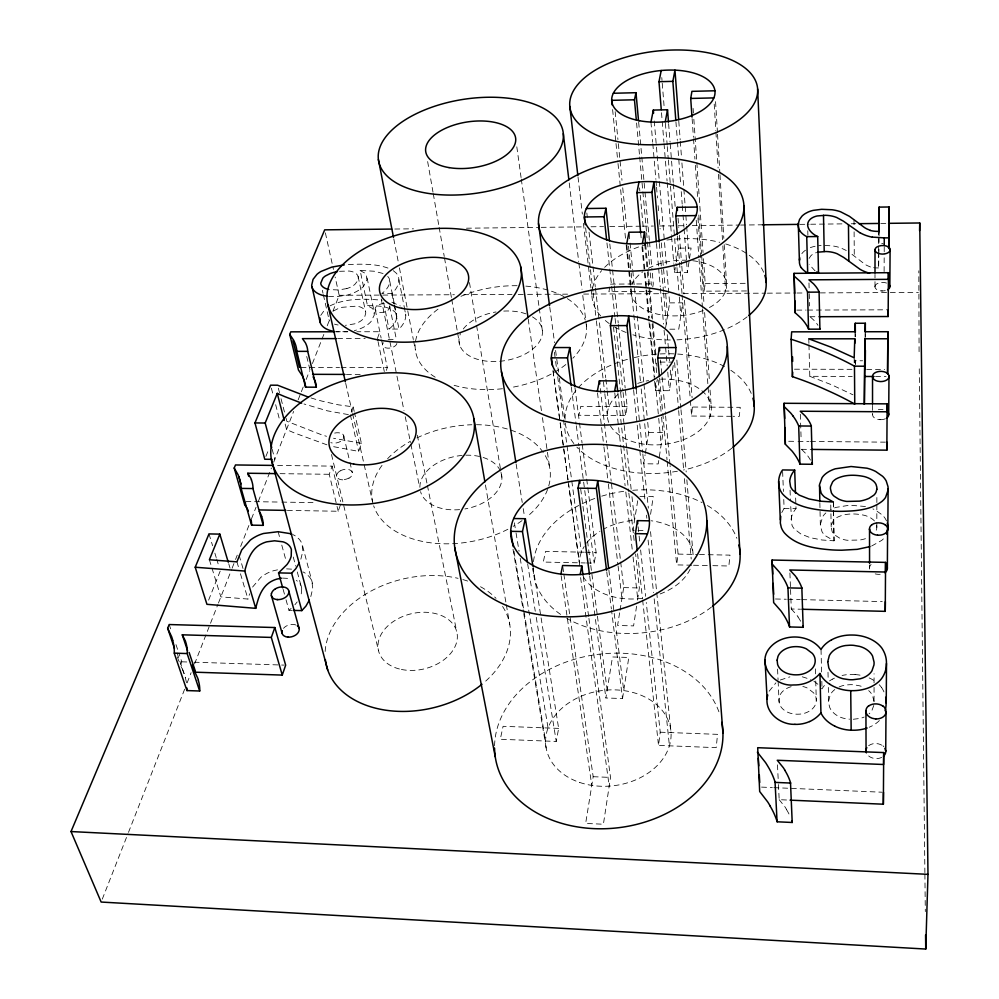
<?xml version="1.0" encoding="UTF-8"?>
<svg xmlns="http://www.w3.org/2000/svg" width="999" height="999" viewBox="0 0 999 999"><rect width="100%" height="100%" fill="white"/><g stroke="black" fill="none" stroke-linecap="round" stroke-linejoin="round"><path stroke-width="0.75" stroke-dasharray="5 3.75" d="M874.05 701.111L874.063 684.365M874.063 682.854L874.063 673.713M874.987 286.676L874.999 274.413M876.81 527.385L876.86 504.07M876.86 502.509L876.872 494.742M878.658 252.735L878.62 267.994L878.833 255.719M878.658 251.211L878.67 245.105M878.683 243.581L878.708 231.368M879.045 237.387L879.033 243.444L883.241 243.406M879.058 235.876L879.058 232.854M884.115 271.541L884.202 253.184M884.215 251.661L884.24 247.065M819.854 502.684L820.366 525.674L822.027 531.718A22.94 15.385 0.1 0 0 825.436 535.789L834.04 540.821L822.052 539.997L810.014 537.637L800.574 533.803L794.267 528.858A23.564 15.784 -0.7 0 1 791.945 525.062L790.559 503.583M828.346 687.449L828.671 702.921L829.62 707.192A21.853 16.196 2.4 0 0 833.104 712.399A23.339 17.295 2.4 0 0 835.351 714.36L836.175 714.947A20.867 15.472 2.3 0 0 843.818 718.318L849.537 719.193M878.858 254.183L878.958 248.052M919.08 351.685L918.818 270.804M855.419 365.047L855.556 360.764L862.612 360.776M383.054 273.489L374.275 271.241L360.139 270.417L367.482 305.706L372.028 308.204A17.994 10.202 -11.6 0 1 373.626 310.14L374.3 314.997L371.104 321.453A22.89 12.987 -11.7 0 1 366.621 325.387L364.71 326.573A26.036 14.748 -11.7 0 1 361.488 328.196A24.563 13.924 -11.7 0 1 354.345 330.632M367.532 305.582C376.735 305.931 387.437 305.482 394.842 311.85A19.468 11.114 -11.2 0 1 396.441 314.41L396.253 319.842A30.769 17.532 -11.4 0 1 389.036 329.083L398.988 329.058C403.484 324.837 407.093 318.306 405.294 312.038M393.319 270.692L396.141 273.039A29.021 16.121 -11.1 0 1 398.401 276.661C400.199 282.929 396.428 289.385 391.908 293.531L381.793 293.581A31.219 17.32 -11.3 0 0 389.198 284.415L389.398 279.046A19.755 10.977 -11.1 0 0 387.799 276.523L387.2 275.961M360.09 270.554L364.672 273.002A18.257 10.077 -11.4 0 1 366.283 274.912L366.945 279.708L363.673 286.101A23.227 12.825 -11.6 0 1 359.103 290.01L357.155 291.184A26.424 14.573 -11.6 0 1 353.883 292.807A24.925 13.761 -11.6 0 1 346.628 295.242L337.163 296.566L328.421 296.378M828.646 701.098L830.132 695.079A21.741 16.096 2.3 0 1 834.04 690.172L834.802 689.572M820.366 524.325L822.964 516.246A25.874 17.32 0.2 0 1 825.861 512.937M660.227 732.205L717.532 734.352L716.221 747.652L658.516 745.404L660.227 732.205L646.266 602.484M691.733 565.209L676.648 564.897L678.084 554.095L670.079 465.584M731.605 416.308L691.608 416.034L692.582 403.933M746.515 290.959L704.145 291.171L705.207 283.566L703.171 254.108M588.923 618.418L610.526 777.422L603.396 824.237L585.651 823.413L593.181 776.698L563.723 573.214M622.527 698.551L628.783 657.467L612.499 656.967L605.881 697.976L622.527 698.551L611.563 610.476M636.588 606.181L633.591 625.898L617.582 625.461L619.78 611.838M637.512 600.112L639.36 587.974L635.614 553.97M650.574 514.298L653.271 496.565L639.897 496.378M661.588 417.157L663.011 432.579L658.241 463.936L643.668 463.773L645.104 454.82M654.595 381.343L655.469 390.634L669.392 390.684L673.289 365.11M673.888 264.76L674.512 272.515L687.387 272.427L689.248 260.24M689.485 258.716L691.096 248.052L678.446 248.177L676.236 261.863M620.029 610.314L623.688 587.599L611.363 482.679M637.699 500.774L632.929 530.282L646.59 530.531M645.354 453.334L648.713 432.467L647.34 418.494M655.469 390.634L657.28 379.37M665.609 327.747L669.617 302.884L666.857 270.23M674.512 272.515L675.973 263.499M652.772 286.9L653.296 283.866L651.897 268.331M627.16 406.643L580.756 406.368L578.908 415.259L625.561 415.584L627.16 406.643L625.337 389.598M586.463 562.974L594.168 563.136L596.116 552.435L582.267 444.605M558.641 728.396L503.071 726.31L500.287 739.272L556.243 741.445L558.641 728.396L533.141 567.694M609.827 287.138L608.891 291.671L651.972 291.446M873.788 705.456L871.94 710.426A20.792 15.422 2.5 0 1 869.068 713.86M209.378 559.752L220.841 596.865L247.964 599.063L249.65 593.781M287.375 510.402L338.224 511.251L340.572 504.395M333.666 446.69L358.678 451.386L361.413 443.356L354.545 412.937M386.351 370.392L387.287 367.62L381.393 339.198M338.224 511.251L329.233 474.288L332.13 466.121L274.463 465.422M351.286 412.162L353.171 406.855L338.499 404.845L322.565 401.273A237 131.993 -9.5 0 1 312.949 398.539L310.502 397.789M377.41 338.586L379.845 331.73L356.818 331.755M310.801 596.578L312.762 588.324L311.863 581.206A32.355 21.466 -16.4 0 0 308.878 576.286L306.206 573.863A29.72 19.705 -16.3 0 0 302.984 571.915M300.849 559.178L302.884 550.973L302.01 543.893A32.93 21.329 -16 0 0 299.013 539.023L296.316 536.613A30.245 19.58 -16 0 0 293.057 534.69M102.285 899.15L127.909 833.828M128.484 832.379L184.852 688.673M187.138 682.866L191.121 672.702M194.543 663.998L217.882 604.482M218.456 603.034L231.556 569.642M232.118 568.194L234.965 560.938M235.539 559.477L237.25 555.132M240.659 546.416L249.213 524.65M251.486 518.843L256.044 507.23M258.316 501.423L271.416 468.032M273.689 462.225L293.631 411.426M298.177 399.812L303.309 386.75M306.156 379.495L309.565 370.779M312.412 363.524L324.375 333.042M327.222 325.786L329.508 319.98M332.917 311.263L339.185 295.304L335.14 277.035M208.616 600.137L220.28 570.866M265.896 456.431L268.706 449.388M180.794 664.298L181.793 661.813L178.883 653.209M781.767 512.587L784.103 508.379L783.678 497.614M320.754 315.359L324.975 309.39A21.966 12.413 -11.8 0 1 325.836 308.641M809.128 258.404L810.801 255.844A14.111 7.942 -2.2 0 1 813.561 253.771A12.887 7.255 -2.2 0 1 816.558 252.535M769.155 691.221L775.911 682.841M252.585 587.062L260.876 577.322A29.083 19.256 -16.4 0 1 264.448 574.8L267.008 573.339A25.737 17.02 -16.4 0 1 273.951 570.604L280.02 569.33M297.202 601.922L294.917 604.732M801.86 253.634L802.934 252.372A23.539 13.237 -2.2 0 1 805.656 250.1M291.146 608.441L288.948 610.277L285.202 596.815M333.404 311.001L337.837 308.728A21.129 11.976 -11.8 0 1 342.32 307.305L356.543 306.144A15.022 8.504 -11.7 0 1 361.426 307.48L362.425 308.029A17.682 10.015 -11.7 0 1 363.748 308.991L364.46 309.715A15.022 8.504 -11.7 0 1 365.759 312.974L364.822 316.496L362.55 319.518A14.123 8.004 -11.7 0 1 359.103 321.99L357.679 322.689A16.159 9.153 -11.7 0 1 354.57 323.851L345.417 325.337M329.92 305.906C345.991 297.952 364.785 298.701 382.18 300.224M780.294 680.019L789.909 676.86M871.64 546.016L881.742 540.384A27.722 18.594 0.6 0 0 884.602 537.4M346.89 288.536L338.611 289.972L329.395 289.598M815.134 246.266L814.048 246.503A20.055 11.276 -2.3 0 0 809.053 248.189M339.51 271.303L348.988 271.029A15.247 8.404 -11.6 0 1 353.946 272.315L354.945 272.852A17.945 9.89 -11.6 0 1 356.281 273.813L356.993 274.513A15.247 8.404 -11.5 0 1 358.291 277.734L357.33 281.219L355.007 284.216A14.336 7.905 -11.6 0 1 351.498 286.676L350.05 287.375A16.396 9.041 -11.6 0 1 346.89 288.536M818.618 245.717L821.103 245.504M347.789 331.73L336.401 331.718M348.364 264.523C362.1 263.961 376.486 263.561 389.51 268.644M282.555 578.096L291.271 578.583M853.321 719.268L860.189 718.393A20.167 14.948 2.5 0 0 864.147 717.032M394.805 229.033L413.486 228.821M466.458 228.209L539.66 227.372M541.221 227.347L584.84 226.848M591.058 226.773L603.521 226.636M609.752 226.561L640.908 226.199M642.469 226.186L653.371 226.049M659.602 225.986L676.735 225.786M678.296 225.762L686.076 225.674M692.307 225.599L739.048 225.062M740.596 225.05L762.412 224.8M799.787 224.363L809.14 224.251M810.689 224.238L843.406 223.863M851.198 223.776L855.868 223.714M880.793 223.426L887.025 223.351M610.439 284.128L653.296 283.866M705.207 283.566L748.863 283.304M339.185 295.304L381.218 295.092M382.779 295.08L454.408 294.73M463.748 294.68L512.012 294.443M518.244 294.405L526.036 294.368M527.584 294.355L568.069 294.156M583.641 294.081L669.28 293.656M683.291 293.581L765.821 293.169M767.382 293.169L795.404 293.019M796.965 293.019L804.744 292.982M820.316 292.894L918.418 292.407M669.617 302.884L682.767 302.834L678.758 329.183L669.829 329.195M796.802 310.115L806.093 310.09M807.642 310.077L886.662 309.815M809.864 316.733L817.544 316.708M335.314 331.78L347.602 331.768M337.625 338.611L365.172 338.586M660.064 362.088L672.227 362.1M301.049 367.432L339.548 367.52M341.084 367.52L387.287 367.62M794.505 369.205L852.172 369.33M866.72 369.368L884.639 369.405M346.441 374.425L360.302 374.463M808.953 344.817L809.802 376.311L852.222 376.436M875.549 376.511L886.051 376.536M692.819 407.03L740.247 407.317L739.297 416.358L733.141 416.321M648.713 432.467L663.011 432.579M286.576 568.868L293.344 569.243M788.686 441.271L796.478 441.346M798.039 441.358L808.953 441.458M810.514 441.471L885.351 442.157M801.448 449.313L810.763 449.413M280.082 473.663L329.233 474.288M824.899 245.417L832.617 245.941A27.897 15.722 -2.2 0 1 841.058 248.027L846.278 250.487M784.103 508.379L796.016 508.566L795.591 496.253M245.879 501.535L280.207 502.072M281.755 502.097L316.084 502.634M584.353 552.197L545.541 551.411L543.294 562.062L585.302 562.949M585.389 552.222L596.116 552.435M678.084 554.095L697.926 554.495M699.45 554.52L729.982 555.132L728.87 565.996L711.975 565.646M693.543 565.247L710.439 565.609M623.688 587.599L639.36 587.974M775.461 598.988L786.288 599.25M787.836 599.288L800.224 599.587M801.772 599.625L882.254 601.585M790.546 589.472L791.295 608.978L800.536 609.215M288.948 610.277L291.808 610.352M181.793 661.813L187.987 662.012M194.193 662.212L284.103 665.109M593.181 776.698L610.526 777.422M761.55 787.112L772.352 787.562M773.9 787.637L881.93 792.207M778.446 784.527L779.183 799.675L788.511 800.087M855.082 674.6L852.684 674.475A31.344 23.152 2.3 0 0 842.082 675.474M361.413 443.356L333.554 438.249M348.364 414.61L327.21 410.801L304.033 403.983M338.099 325L336.576 324.712A18.144 10.252 -11.8 0 1 334.503 324.113M802.259 676.798L810.751 679.482M865.471 506.518L849.712 505.182L835.951 507.405A28.646 19.181 0.3 0 0 830.956 509.478M326.923 444.817L293.881 432.754A400.012 219.181 -7.3 0 1 286.563 429.495L284.628 421.965M391.845 302.197L400.262 305.969M870.479 266.983L866.97 265.472A33.204 18.519 -1 0 1 864.535 264.011L850.698 253.309M809.802 376.311L831.593 384.777L852.934 394.792M813.885 681.218L818.031 684.365M815.084 270.891L809.202 264.41M810.526 317.158L814.435 320.754A81.281 48.751 -3.5 0 1 815.596 322.103A55.981 33.404 -3 0 1 817.956 325.324M801.797 449.562L806.405 454.183A88.686 58.229 -3.4 0 1 807.654 455.794A61.076 39.898 -2.7 0 1 810.514 460.214M791.295 608.978L796.715 614.947A97.602 70.829 -3.4 0 1 798.076 616.932M779.183 799.675L785.139 807.117A108.292 87.562 -3.7 0 1 786.638 809.59M821.503 688.186L822.015 688.885A33.254 24.588 2.4 0 1 825.586 684.215M180.981 666.583L181.968 668.319M886.513 520.954L886.013 519.905A29.995 20.092 0.5 0 0 882.404 515.072L875.611 510.202A32.73 21.941 0.5 0 0 872.926 508.916M182.28 668.955L184.34 674.15A143.519 94.593 -23.8 0 1 185.377 677.684M177.385 656.942L178.846 661.238M169.193 624.537L170.642 628.833M175.974 644.605L178.396 651.785M177.048 652.896L182.018 667.557M182.467 668.868L185.14 676.773M208.991 533.916L212.6 545.741M214.86 553.134L216.221 557.567M216.671 559.053L218.931 566.433M228.721 563.723L230.045 568.156M236.938 561.863L238.699 567.819M240.472 573.776L247.964 599.063M239.123 555.282L243.506 570.154M283.117 589.335L284.79 595.317M278.134 531.718L280.157 539.16M281.78 545.104L285.851 559.964M293.269 557.055L295.704 566.096M297.29 571.977L301.723 588.399L301.323 593.431A36.676 24.276 -16.8 0 1 300.412 596.241A35.415 23.452 -16.8 0 1 300 597.19M272.14 449.188L274.837 459.365M302.635 546.053L312.475 583.379M271.378 388.186L273.326 395.691M275.662 404.695L279.545 419.705M278.346 388.211L279.508 392.719M281.044 398.726L284.515 412.25M286.051 418.256L286.825 421.266L321.74 434.84A233.529 133.566 -9.6 0 0 326.536 436.301M331.506 454.52L378.471 650.524M306.73 356.481L310.314 371.353M332.13 466.121L340.684 501.548M343.756 435.876L349.575 460.851M349.912 462.312L352.31 472.589M322.34 290.309L323.002 293.231M323.339 294.705L328.346 316.683M350.349 414.822L358.678 451.386M353.171 406.855L354.208 411.413M345.704 383.329L352.222 412.1M352.572 413.611L372.49 501.448M325.374 232.892L333.454 269.418M358.104 276.448L365.559 311.676M367.108 277.959L374.45 313.236M378.034 341.583L384.303 371.541M375.262 309.777L381.118 337.999M383.604 302.46L389.011 329.083M381.218 298.988L403.996 410.601M405.244 416.72L410.552 442.707M410.864 444.243L419.605 487.05M791.146 686.7A17.507 13.012 0.3 0 0 787.187 688.211L786.438 688.611A20.417 15.185 0.4 0 0 784.327 689.984L783.678 690.496A17.994 13.387 0.3 0 0 779.732 695.816L778.945 700.162L779.432 703.683A17.82 13.262 0.3 0 0 782.417 708.603A19.393 14.423 0.3 0 0 784.24 710.189L784.914 710.676A17.383 12.937 0.3 0 0 791.97 713.636L794.742 714.06A22.34 16.596 0.3 0 0 797.677 714.21L799.562 714.148A17.757 13.212 0.3 0 0 807.254 712.237L808.778 711.438A21.316 15.847 0.2 0 0 810.951 710.027L812.224 708.978A17.807 13.249 0.3 0 0 815.821 703.508L816.133 702.122A21.716 16.159 0.2 0 0 816.295 699.949L816.195 698.551A18.182 13.524 0.3 0 0 813.536 692.794L807.667 688.211A17.308 12.862 0.3 0 0 802.834 686.488M389.697 306.281L396.266 338.973M417.332 435.214L427.072 483.841M427.385 485.364L456.63 631.256M389.772 281.194L394.205 303.409M394.493 304.87L396.828 316.583M391.908 293.531L393.981 303.896M394.268 305.369L398.988 329.058M398.926 279.745L405.844 315.16M393.793 238.848L398.239 261.726M399.413 267.832L413.324 339.535M413.623 341.059L415.397 350.212M485.427 484.952L506.056 603.284M506.318 604.82L509.802 624.8M427.647 161.576L433.004 192.183M433.266 193.706L438.886 225.849M439.16 227.372L444.243 256.443M444.505 257.979L451.461 297.764M451.723 299.288L457.342 331.418M457.617 332.954L459.752 345.192M876.623 525.274L876.735 525.961A22.315 14.96 0.5 0 1 876.772 528.146L876.036 530.981A16.558 11.101 0.6 0 1 875.311 532.28M469.468 282.567L476.361 324.038M476.61 325.574L501.898 477.622M513.998 551.236L545.579 741.033M513.036 549.263L523.501 612.062M523.763 613.586L546.228 748.401M514.398 522.839L515.571 530.032M516.046 532.904L519.068 551.311M520.217 558.316L548.051 727.996M527.622 563.723L535.277 611.213M536.263 617.345L556.243 741.445M516.133 464.011L522.24 502.472M523.226 508.628L524.45 516.321M532.767 568.643L533.99 576.336M301.723 588.399L301.436 586.9A21.903 14.535 -16.4 0 0 298.801 582.38L297.615 581.331A19.131 12.7 -16.4 0 0 296.278 580.431M562.837 567.057L563.498 571.678M561.126 575.636L567.207 617.282M567.432 618.818L591.783 785.389M528.221 319.131L541.545 411.463M542.432 417.619L549.537 466.87M567.969 480.119L553.059 371.278M568.181 481.643L579.383 562.824L568.631 484.228M516.808 146.816L521.078 177.547M521.291 179.083L539.01 306.606M539.223 308.142L542.432 331.193M553.034 370.179L559.989 421.041M560.202 422.577L563.573 447.24M563.786 448.776L568.419 482.679M580.606 577.622L609.203 786.126M549.762 307.13L554.545 342.694M555.581 350.437L558.503 372.09M559.328 378.271L564.947 420.03M554.383 352.197L555.219 358.379M555.631 361.476L556.668 369.118M557.704 376.735L563.336 418.456M563.536 419.917L566.858 444.505M567.045 445.929L571.615 479.72M571.803 481.093L581.406 552.135M583.266 576.735L588.711 616.87M589.697 576.086L605.881 697.976M580.694 489.023L590.559 563.936M590.759 565.422L597.252 614.797M597.439 616.233L607.167 690.047M571.316 387.187L576.123 424.238M576.336 425.774L578.933 445.841M579.133 447.39L584.552 489.06M584.752 490.596L594.168 563.136M574.949 387.612L579.308 421.503M579.507 423.039L582.067 443.069M606.755 571.84L611.376 608.928M608.878 570.192L614.023 611.875M614.21 613.411L623.738 690.609M569.243 182.967L578.696 261.563M578.883 263.112L582.03 289.31M582.767 295.467L585.739 320.13M585.913 321.666L586.475 326.298M600.299 388.549L606.655 442.557M606.83 444.093L611.176 481.131M597.502 392.819L603.746 445.379M603.933 446.928L608.166 482.48M608.341 484.016L617.906 564.398M618.081 565.946L621.952 598.401M585.614 227.834L590.272 268.157M590.459 269.705L592.969 291.408M593.144 292.957L596.203 319.318M596.378 320.866L604.645 392.195M604.82 393.743L607.33 415.459M578.046 177.16L582.342 214.086M583.416 223.314L590.946 287.949M591.121 289.485L592.02 297.178M586.838 212.987L587.35 217.445M589.048 232.18L592.857 265.434M593.019 266.858L595.279 286.651M595.441 288.049L605.719 377.672M605.881 379.133L607.055 389.298M607.217 390.746L609.028 406.531M614.772 392.907L620.804 447.077M620.978 448.626L625.124 485.789M625.811 491.983L632.367 550.799M633.054 556.992L637.712 598.788M637.587 553.708L642.482 598.538M642.644 600.087L658.516 745.404M617.919 393.256L628.671 491.52M628.833 493.069L633.403 533.878M633.578 535.427L634.427 543.156M638.124 526.81L638.96 534.527M639.123 536.076L639.947 543.793M640.621 549.974L645.604 596.303M606.955 242.944L614.922 316.933M615.097 318.469L615.921 326.173M616.096 327.722L622.901 390.921M623.076 392.457L625.561 415.584M613.473 326.848L620.479 391.146M620.641 392.607L623.913 422.739M624.225 425.562L626.66 447.939M626.835 449.488L631.156 489.21M631.98 496.703L634.54 520.304A57.043 39.236 -6 0 0 604.42 528.683M609.79 243.918L614.085 284.203M614.26 285.764L618.231 322.952M618.393 324.5L625.174 388.049M633.628 390.322L639.672 448.876M639.835 450.424L645.079 501.273M646.515 515.147L646.828 518.231M648.076 540.022L653.533 592.632M654.17 598.826L669.417 745.828M636.188 388.848L642.669 452.385M642.819 453.933L648.363 508.166M650.524 531.655L671.041 732.604M615.172 111.688L617.931 139.56M618.344 143.706L621.977 180.282M622.714 187.762L626.947 230.332M628.508 246.104L630.893 270.092M631.168 272.889L632.267 283.991A48.039 27.647 -5 0 1 642.769 271.828M626.873 245.23L640.596 382.729M641.221 388.898L646.765 444.518M612.612 109.59L615.859 141.97M616.008 143.519L617.869 162.013M618.019 163.561L625.586 239.123M626.198 245.292L630.831 291.558M629.158 233.791L629.919 241.546M630.069 243.094L632.667 269.48M632.817 271.041L637.1 314.498M637.25 316.046L643.831 382.792M643.98 384.34L647.19 416.945M645.666 244.405L655.769 353.921M656.618 363.174L656.905 366.258M658.179 380.144L661.45 415.621M639.56 187.899L639.835 190.846M640.247 195.292L643.468 230.095M644.78 244.33L647.24 270.916M647.377 272.315L651.61 318.082M652.16 324.063L656.88 375.087M642.669 246.628L644.979 271.378M645.129 272.927L646.565 288.399M646.715 289.947L649.313 317.794M649.899 323.988L654.807 376.586M655.394 382.767L658.578 416.808M658.716 418.356L661.176 444.655M640.671 232.829L641.246 239.011M641.97 246.753L645.891 288.524M646.028 290.072L648.938 321.016M649.075 322.552L654.445 379.795M638.673 122.24L644.855 190.622M645.004 192.17L649.362 240.359M649.5 241.908L651.748 266.77M636.588 122.977L639.547 155.432M639.685 156.98L646.465 231.169M646.603 232.717L647.315 240.447M647.452 241.983L649.712 266.721M650.274 272.902L651.41 285.264M659.552 378.059L662.662 412.025M662.799 413.574L667.045 459.89M667.182 461.438L676.648 564.897M660.539 360.002L661.937 375.524M662.087 377.085L665.446 414.348M665.584 415.896L669.942 464.036M656.48 243.506L658.516 266.745M658.653 268.294L660.277 286.888M660.414 288.436L663.548 324.076M664.085 330.269L665.446 345.754M665.584 347.315L667.22 365.896M667.757 372.103L669.392 390.684M650.948 122.04L652.684 142.183M652.809 143.731L655.868 179.358M655.993 180.906L656.393 185.552M656.53 187.1L657.467 197.939M658.129 205.682L658.791 213.424M659.315 219.618L660.114 228.921M661.313 242.857L665.172 287.774M665.696 293.968L667.557 315.659M659.34 243.519L663.486 291.396M663.611 292.932L666.558 326.91M667.232 334.628L668.431 348.539M668.568 350.075L669.505 360.889M670.304 370.154L671.103 379.42M654.258 120.966L659.24 180.045M659.377 181.606L666.333 264.011M674.612 362.637L678.533 409.028M678.658 410.577L683.753 470.879M684.415 478.621L691.208 559.028M676.847 360.027L680.868 408.229M680.993 409.777L686.188 471.978M686.837 479.757L693.069 554.395A57.043 39.236 -6 0 0 651.223 520.766M661.513 112.737L663.91 142.208M664.035 143.769L667.07 180.994M667.195 182.542L671.49 235.289M671.615 236.838L673.763 263.212M668.606 123.664L670.079 142.195M670.204 143.744L673.251 182.355M673.376 183.903L675.324 208.616M677.384 236.014L679.47 261.126M679.47 262.4L682.03 293.569M682.042 294.992L690.259 398.963M690.384 400.512L691.608 416.034M661.788 77.572L662.012 80.407M662.237 83.229L664.148 106.955M665.384 123.289L667.207 145.105M667.257 146.553L668.256 158.953M668.406 160.115L676.835 265.984M676.96 267.532L679.195 295.454M679.32 297.003L680.819 315.622M678.059 218.157L678.783 227.447M679.382 235.19L681.693 264.598M681.805 266.146L683.99 294.018M684.477 300.212L692.095 397.739M675.923 121.741L677.347 140.384M677.459 141.945L680.769 185.439M681.243 191.646L682.192 204.083M682.305 205.632L682.904 213.399M683.016 214.947L683.965 227.385M684.078 228.933L686.45 260.002M686.563 261.551L687.387 272.427M678.783 121.179L680.182 139.735M680.294 141.284L681.455 156.756M681.917 162.937L683.778 187.687M683.89 189.236L686.563 224.812M686.675 226.361L689.11 258.841M696.241 220.255L698.888 257.567M699 259.128L702.422 307.317M702.534 308.878L710.139 416.158M693.106 108.391L693.418 113.037M693.855 119.243L696.74 161.101M696.852 162.65L703.059 252.56M692.12 118.656L693.418 137.313M693.531 138.861L694.929 159.066M695.366 165.285L697.752 199.475M698.838 215.022L701.548 253.871M701.66 255.432L704.145 291.171M697.976 217.907L704.07 304.77M704.62 312.525L709.515 382.33M710.052 390.085L711.251 407.142M874.038 701.685L872.577 695.641A21.591 15.984 2.4 0 0 869.392 691.271A22.54 16.683 2.4 0 0 868.693 690.621M715.571 101.648L717.457 132.73M717.544 134.278L719.892 173.127M719.979 174.675L723.825 238.374M724.2 244.593L726.535 283.441M714.21 104.133L715.833 130.619M715.921 132.168L718.106 167.994M718.481 174.226L722.464 239.66M722.839 245.891L725.599 291.059M777.472 764.822L778.371 783.004M777.559 669.093L778.059 679.77M778.121 681.168L779.108 702.322M782.617 471.478L783.428 491.471M789.909 572.976L790.484 587.974M790.059 490.184L790.446 500.649M800.336 414.285L801.161 440.184M808.79 338.823L808.915 343.319M815.396 668.868L815.571 674.924M815.733 680.981L816.295 700.674M807.779 230.757L807.891 235.327M808.978 282.917L809.215 292.133M809.265 293.669L809.59 305.969M821.028 649.512L821.603 672.227M821.827 681.318L822.015 688.885M828.009 672.277L828.171 679.869M830.756 505.007L831.18 526.685M833.353 501.785L834.053 540.584M833.353 502.022L834.04 540.821M919.267 368.831L920.329 463.973M920.341 465.534L924.887 872.626M924.899 874.187L925.311 911.612M855.356 333.753L855.381 336.763M855.007 331.755L855.044 337.774M855.219 360.327L855.244 363.324M854.008 219.693L854.058 225.749M854.108 231.818L854.282 256.069M854.932 359.877L854.957 362.887M854.17 357.754L854.207 363.811M865.346 333.753L865.359 336.75M865.109 333.254L865.122 337.762M869.567 564.934L869.58 567.932M872.527 405.344L872.527 414.485M494.567 745.778A114.61 87.288 -7.5 0 1 595.154 654.732A114.61 87.288 -7.5 0 1 719.28 712.849M711.388 607.117A103.784 71.428 -6 0 1 566.783 618.331M560.589 614.41A103.784 71.428 -6 0 1 533.166 567.956M533.478 561.625A103.784 71.428 -6 0 1 595.666 498.139M601.71 496.166A103.784 71.428 -6 0 1 626.061 490.996M632.729 490.309A103.784 71.428 -6 0 1 702.035 502.572M707.429 505.544A103.784 71.428 -6 0 1 736.85 538.299M731.83 448.151A94.868 59.503 -5.3 0 1 683.491 470.017M677.422 471.216A94.868 59.503 -5.3 0 1 576.873 447.14M573.851 443.556A94.868 59.503 -5.3 0 1 628.546 359.041M634.253 357.592A94.868 59.503 -5.3 0 1 726.935 367.882M730.843 370.304A94.868 59.503 -5.3 0 1 751.897 395.08M747.165 316.783A87.375 50.312 -5 0 1 676.798 339.86M670.366 339.997A87.375 50.312 -5 0 1 632.879 334.79M626.136 332.48A87.375 50.312 -5 0 1 614.435 326.923M609.228 323.576A87.375 50.312 -5 0 1 604.37 319.68M600.686 315.971A87.375 50.312 -5 0 1 591.945 292.507M592.582 287.987A87.375 50.312 -5 0 1 601.66 270.604M604.645 267.357A87.375 50.312 -5 0 1 645.604 244.668M666.895 240.047A87.375 50.312 -5 0 1 719.792 242.32M725.686 243.956A87.375 50.312 -5 0 1 764.023 273.127M692.694 260.714A48.039 27.647 -5 0 1 725.961 280.644A48.039 27.647 -5 0 1 707.042 308.753M703.159 310.464A48.039 27.647 -5 0 1 654.195 313.286A48.039 27.647 -5 0 1 630.856 289.747M648.463 268.331A48.039 27.647 -5 0 1 686.201 260.227M690.134 569.218A57.043 39.236 -6 0 1 660.114 593.943M642.22 598.339A57.043 39.236 -6 0 1 583.179 576.598M579.557 565.809A57.043 39.236 -6 0 1 584.215 546.528M586.588 543.094A57.043 39.236 -6 0 1 599.987 531.231M660.601 379.17A52.148 32.692 -5.3 0 1 709.49 417.869A52.148 32.692 -5.3 0 1 633.853 442.008A52.148 32.692 -5.3 0 1 621.478 391.658M637.712 383.416A52.148 32.692 -5.3 0 1 648.576 380.544M476.473 424.7A90.197 58.192 -10.6 0 1 545.491 456.056A90.197 58.192 -10.6 0 1 527.285 516.533M522.04 520.616A90.197 58.192 -10.6 0 1 513.149 526.373M507.854 529.27A90.197 58.192 -10.6 0 1 373.651 505.794M372.827 502.959A90.197 58.192 -10.6 0 1 382.679 464.498M387.6 458.728A90.197 58.192 -10.6 0 1 410.589 441.183M416.908 437.912A90.197 58.192 -10.6 0 1 471.878 424.75M419.892 487.337A41.421 26.711 -10.6 0 1 459.178 455.756A41.421 26.711 -10.6 0 1 501.81 476.236A41.421 26.711 -10.6 0 1 464.885 508.953M459.602 509.627A41.421 26.711 -10.6 0 1 420.542 491.645M586.288 324.712A86.389 50.837 -8.8 0 1 572.864 358.229M565.809 364.56A86.389 50.837 -8.8 0 1 510.701 387.562M502.447 388.723A86.389 50.837 -8.8 0 1 450.686 384.253M435.202 377.197A86.389 50.837 -8.8 0 1 440.921 307.068M460.951 296.328A86.389 50.837 -8.8 0 1 520.154 285.789M525.824 286.126A86.389 50.837 -8.8 0 1 585.214 320.005M532.492 316.895A42.07 24.738 -8.8 0 1 509.69 359.715A42.07 24.738 -8.8 0 1 460.514 333.604M463.299 328.971A42.07 24.738 -8.8 0 1 496.041 311.95M503.771 311.089A42.07 24.738 -8.8 0 1 526.098 313.911M502.572 606.455A93.981 66.146 -13.5 0 1 483.104 683.353M325.162 651.473A93.981 66.146 -13.5 0 1 458.066 578.334M462.837 579.57A93.981 66.146 -13.5 0 1 467.832 581.143M480.531 586.738A93.981 66.146 -13.5 0 1 496.028 598.339M879.395 720.541A33.117 24.575 2.5 0 1 869.217 727.235M881.68 687.687A44.281 32.83 2 0 1 883.953 691.882M855.082 674.55A32.655 24.138 2.4 0 1 861.925 675.549M869.155 677.934A32.655 24.138 2.4 0 1 875.436 681.505M879.182 684.702A32.655 24.138 2.4 0 1 881.692 687.674M832.379 679.195A36.888 27.298 2.5 0 1 834.427 678.159M829.557 680.906A33.254 24.588 2.4 0 1 832.354 679.183M839.11 686.975A21.179 15.672 2.3 0 1 846.091 684.964L850.561 684.652A29.021 21.541 2.4 0 1 854.17 684.827L859.752 685.851A20.517 15.185 2.4 0 1 862.749 686.9M881.655 757.367A9.94 7.53 4.1 0 1 875.823 758.591A11.538 8.741 4.1 0 1 874.799 758.478A9.828 7.443 4.1 0 1 867.095 754.257M868.655 745.679A9.94 7.53 4.1 0 1 882.916 745.941M882.929 745.778A9.79 7.418 4.1 0 1 883.89 746.678M786.538 809.627A74.538 59.903 -2 0 1 790.409 817.095M797.989 616.97A67.208 48.489 -2.4 0 1 801.822 623.613M880.169 574.263A8.966 6.144 1.6 0 1 878.408 574.338A10.415 7.13 1.6 0 1 877.484 574.263A8.866 6.081 1.6 0 1 873.401 573.214M871.091 564.472A8.779 6.019 1.6 0 0 869.617 567.282A11.001 7.542 1.6 0 0 869.605 568.581A8.866 6.081 1.6 0 0 869.767 569.505M791.108 519.742A37.213 24.913 -0.3 0 1 796.028 508.566M874.425 520.941A16.871 11.301 0.6 0 0 873.351 519.855L871.365 518.344A21.441 14.386 0.5 0 0 864.41 515.322C855.369 513.324 845.179 513.099 836.812 517.544A16.021 10.739 0.2 0 0 833.328 520.566L831.33 525.162A27.073 18.144 0.6 0 0 831.168 527.422L832.13 531.518A17.682 11.876 0.3 0 0 834.852 535.027L839.185 537.874A20.33 13.624 0.4 0 0 847.177 540.272L859.814 540.022A26.911 17.994 0.4 0 0 868.268 537.599M885.364 418.743A8.167 5.095 0.1 0 1 880.569 419.68M878.333 409.702A8.167 5.095 0.1 0 1 883.041 409.727M880.569 419.655A9.478 5.907 0.1 0 1 879.732 419.63M872.689 413.424A7.992 4.983 0.1 0 0 872.564 413.936A10.015 6.244 0.1 0 0 872.552 415.01A8.079 5.032 0.1 0 0 879.719 419.667M885.214 290.634A7.492 4.283 -0.9 0 1 874.937 287.075M886.55 283.067A7.492 4.283 -0.9 0 0 876.935 283.816A7.343 4.196 -0.9 0 0 875.024 286.226A9.191 5.257 -0.8 0 0 875.012 287.125M882.379 290.946A8.704 4.983 -0.9 0 1 881.605 290.934M878.608 267.919A16.533 9.278 -1.1 0 1 870.404 267.058M404.895 311.064A28.596 16.309 -11.2 0 1 405.294 312.038M329.658 320.854A14.011 7.93 -11.8 0 1 329.008 319.618M382.817 343.394A7.343 4.271 -11.2 0 1 383.216 342.707M388.149 339.735A7.343 4.271 -11.2 0 1 394.118 339.735M396.853 343.481A9.303 5.407 -11.2 0 1 396.69 343.968L396.591 344.193A7.043 4.096 -11.2 0 1 393.943 346.728A7.343 4.271 -11.2 0 1 388.249 348.164A8.516 4.958 -11.1 0 1 387.537 348.127A7.255 4.221 -11.2 0 1 382.592 344.156A9.003 5.232 -11.1 0 1 382.954 343.231M389.548 305.894A7.343 4.158 -11 0 1 389.722 307.567A9.441 5.345 -11.1 0 1 389.498 308.279L389.398 308.504A7.143 4.046 -11 0 1 386.7 311.026A7.443 4.221 -11 0 1 380.919 312.462A8.654 4.895 -11 0 1 380.194 312.425A7.368 4.171 -11 0 1 375.199 308.529A9.141 5.182 -11 0 1 375.574 307.592A7.293 4.133 -11 0 1 378.271 305.045A7.468 4.233 -11 0 1 385.789 303.733M340.272 470.866A7.892 4.958 -13.3 0 1 348.801 469.592A7.892 4.958 -13.3 0 1 352.31 474.15A10.152 6.381 -13.4 0 1 352.048 474.987L351.923 475.262A7.692 4.833 -13.3 0 1 348.976 478.246M349.013 477.984A7.892 4.958 -13.3 0 1 342.882 479.582M342.769 479.845A9.303 5.844 -13.3 0 1 341.983 479.807A7.93 4.983 -13.3 0 1 336.775 475.024M340.159 470.904A7.842 4.933 -13.3 0 0 337.175 473.926A9.828 6.181 -13.3 0 0 336.8 475.024M334.64 433.091A8.142 4.995 -13.1 0 1 342.645 434.265M342.694 434.153A8.029 4.92 -13.1 0 1 343.743 437.425A10.327 6.331 -13.2 0 1 343.481 438.261L343.356 438.524A7.817 4.795 -13.1 0 1 340.347 441.496A8.142 4.995 -13.1 0 1 334.016 443.131A9.453 5.794 -13.1 0 1 333.229 443.069A8.054 4.933 -13.1 0 1 330.819 442.607M295.816 624.962A8.866 6.031 -16.8 0 0 285.926 626.261A8.666 5.894 -16.8 0 0 283.541 628.334M185.302 677.709A96.491 64.186 -22.7 0 1 186.488 683.016M579.632 782.429A62.987 47.927 -7.5 0 0 671.028 732.317A62.987 47.927 -7.5 0 0 574.35 699.5A62.987 47.927 -7.5 0 0 579.632 782.429M401.411 669.455A40.247 28.309 -13.5 0 0 457.155 633.778A40.247 28.309 -13.5 0 0 394.43 620.804A40.247 28.309 -13.5 0 0 401.411 669.455"/><path stroke-width="1.5" d="M874.999 272.877L875.024 249.862M879.058 232.854L879.132 207.118L889.098 206.98L888.823 247.814M884.24 245.542L884.277 237.887L888.798 237.849L889.098 206.98M790.072 800.149L883.353 804.207L883.703 752.572L757.704 747.702L759.677 791.508L767.707 801.922A154.221 125.387 -7.1 0 1 770.291 806.205M802.085 609.253L885.251 611.351L885.576 562.387L772.09 560.052L773.638 602.584L780.956 610.951A138.873 101.411 -5.3 0 1 783.316 614.385A94.156 68.219 -3.8 0 1 789.622 626.922M812.312 449.425L886.837 450.162L887.149 403.858L784.103 403.284L785.339 444.255L792.045 451.061A126.124 83.342 -4.7 0 1 794.205 453.871A85.564 56.119 -3.7 0 1 800.024 464.135M887.574 373.514L887.861 331.718L865.097 331.743L865.321 323.239L855.281 323.264L855.007 331.755L791.67 331.843L791.108 339.31L792.394 376.748L792.731 372.215M887.861 331.718L887.587 373.688M819.08 316.708L888.148 316.521L888.448 272.702L794.068 273.351L795.067 312.65L801.26 318.306A115.572 69.73 -4.5 0 1 803.258 320.642A78.446 46.99 -3.7 0 1 808.628 329.171L819.904 329.171L819.093 292.108L807.542 292.17L808.541 329.195M888.723 248.551L888.798 237.849M885.726 751.41L886.001 711.725M886.238 703.096L886.5 663.498M887.349 568.356L887.611 529.233M887.836 527.809L888.111 488.898M888.71 414.622L888.973 376.523M889.834 286.626L890.097 249.762M819.442 485.676L821.128 493.019A23.352 15.297 -0.2 0 0 824.6 497.052L833.353 502.022L821.141 501.248L808.903 498.938L799.3 495.154L792.881 490.259A23.976 15.684 -1 0 1 790.521 486.488L789.722 481.218A37.875 24.75 -0.7 0 1 794.692 470.092L782.554 469.942C778.583 475.237 777.634 482.692 779.695 488.911A35.277 23.089 -1 0 0 782.891 494.343C795.192 507.367 814.397 509.84 831.38 511.076A117.32 74.376 -0.7 0 0 841.245 511.338C855.144 511.063 870.429 510.227 881.905 501.436A28.209 18.482 0.2 0 0 885.576 497.39L888.049 490.222A41.196 26.998 -0.1 0 0 887.974 486.525L886.25 481.056A30.532 19.98 0.2 0 0 882.579 476.273L875.661 471.453A33.304 21.803 0.1 0 0 866.945 468.194L851.086 466.508L835.314 468.793A29.158 19.068 -0.1 0 0 827.946 472.177L826.91 472.864A26.336 17.22 -0.2 0 0 822.077 477.634L819.53 484.565L819.817 501.136M883.703 752.572L883.578 764.497L777.259 760.276L783.328 767.707A110.564 87.6 -4 0 1 784.852 770.167M885.576 562.387L885.489 572.027L789.784 569.979L795.304 575.899A99.45 70.567 -3.6 0 1 796.69 577.872M887.149 403.858L887.075 411.788L800.249 411.238L805.281 416.046A90.197 57.805 -3.6 0 1 806.555 417.657A62.113 39.598 -2.9 0 1 811.388 426.049M888.448 272.702L888.386 279.345L808.903 279.832L813.536 283.803A82.555 48.252 -3.7 0 1 814.709 285.127A56.868 33.067 -3.2 0 1 819.18 292.095M883.353 804.207L883.478 792.269M885.251 611.351L885.351 601.66M886.837 450.162L886.912 442.17M888.148 316.521L888.211 309.815M879.132 207.118L878.708 231.368A16.783 9.166 -1.4 0 1 870.379 230.482M919.579 230.694L919.729 222.977L888.573 223.339M864.922 338.786L864.36 404.145L864.922 338.786L887.799 338.773M391.683 229.071L324.7 229.845L71.016 831.555L101.149 902.047L925.736 949.05L927.984 874.35L919.729 222.977M854.782 338.798L854.17 357.754L830.931 347.14L808.79 338.823L854.782 338.798L854.807 343.319M780.731 516.346L780.306 522.989L781.305 527.46A34.665 23.239 -0.7 0 0 784.452 532.942C796.403 545.978 815.359 548.638 832.105 549.925A115.335 74.913 -0.3 0 0 841.795 550.212L857.279 549.338L869.842 546.64M767.769 695.004C763.011 711.238 779.72 724.949 794.929 724.325M831.58 639.81A33.904 24.538 1.8 0 0 820.991 649.5C809.452 633.466 782.429 632.792 769.804 647.814C755.793 664.235 774.375 686.912 793.393 684.964A26.399 19.281 -0.2 0 0 808.341 682.105A35.002 25.499 -0.4 0 0 819.892 673.463M785.339 444.255L785.039 427.572M795.067 312.65L794.954 300.924M887.299 569.005L887.337 568.681A11.364 7.792 1.5 0 0 887.312 567.694A8.841 6.056 1.6 0 0 886.55 565.584M319.967 318.007L320.042 322.015A25.087 14.198 -11.8 0 0 321.878 325.512L323.102 326.76A28.247 15.984 -11.7 0 0 325.424 328.434A26.961 15.247 -11.8 0 0 331.418 330.844L333.816 331.356M637.25 550.611L635.389 533.616L637.462 520.629L649.425 520.841A69.73 46.866 -7.6 0 1 547.402 571.366A69.73 46.866 -7.6 0 1 543.369 490.147A69.73 46.866 -7.6 0 1 649.425 520.841M659.415 376.511L657.717 357.979L659.415 347.577L675.811 347.577A62.512 37.587 -6.4 0 1 584.902 389.223A62.512 37.587 -6.4 0 1 580.107 324.275A62.512 37.587 -6.4 0 1 675.811 347.577M799.462 259.49L799.787 257.904M677.26 234.465L675.786 215.846L677.21 207.317L697.215 207.055A56.681 30.807 -5.8 0 1 615.234 242.133A56.681 30.807 -5.8 0 1 610.014 189.048A56.681 30.807 -5.8 0 1 697.215 207.055M692.007 117.108L690.709 98.451L691.92 91.346L714.922 90.772M798.388 223.264L799.55 219.493L801.91 216.221A23.889 13.087 -2.4 0 1 805.481 213.449L808.116 212.063A20.355 11.139 -2.5 0 1 813.186 210.377L821.653 209.303L832.017 209.753A28.309 15.534 -2.4 0 1 840.584 211.776L849.475 216.358L864.41 227.497A33.704 18.294 -1.2 0 0 866.882 228.933L870.441 230.407M580.182 574.525L581.793 565.921L562.612 565.509L560.901 574.1M606.555 570.292L596.366 488.399L597.814 480.644L608.678 568.643M614.597 391.358L616.558 380.894L599.4 380.831L597.315 391.271M633.478 388.786L626.96 325.599L628.758 316.009L636.188 388.848M642.369 243.531L644.53 232.068L628.995 232.23L626.723 243.694M656.343 241.958L651.985 192.382L653.983 181.743L659.203 241.97M665.259 121.728L667.519 109.765L653.334 110.077L650.948 122.04M675.811 120.192L672.851 81.356L674.962 70.13L678.671 119.63M589.497 574.55L578.021 488.149L579.57 480.407L579.944 483.279M617.757 391.708L610.389 325.624L612.3 316.059M640.671 232.829L636.9 192.607L639.01 181.98M661.263 109.64L658.99 81.706L661.213 70.504M636.301 119.88L634.465 99.788L635.988 92.707L613.349 93.269M606.618 239.86L604.12 216.733L605.981 208.267L586.338 208.529M571.116 385.651L567.507 357.867L569.817 347.552L553.758 347.552M527.385 562.187L522.452 531.543L525.362 518.718L513.686 518.531M192.345 664.997L194.73 672.177L282.267 675.087L285.652 665.159L274.837 627.534L169.193 624.537L167.645 628.246L174.463 648.326M282.267 675.087L271.316 637.424L274.837 627.534M886.55 534.078L887.786 529.133A40.472 27.16 0.3 0 0 887.711 525.412L887.262 523.126M247.19 508.516L244.643 504.62L245.467 502.559M281.456 578.196L277.247 579.008A17.258 11.439 -16.4 0 0 272.415 580.856C263.898 584.852 259.603 593.793 257.292 602.434A138.499 94.905 -13.8 0 0 255.732 608.341L206.943 604.32L195.205 567.232L208.991 533.916L219.83 534.128L209.378 559.752L236.938 561.863L241.721 549.912L250.212 540.197A29.595 19.143 -16 0 1 253.858 537.687L256.481 536.226A26.186 16.908 -16 0 1 263.536 533.478L278.134 531.718L290.572 533.678M271.753 447.739L265.172 423.027L277.26 393.369A405.744 216.383 -7.3 0 0 284.665 396.578L301.636 403.146M271.965 459.328L264.772 459.253L254.957 422.939L270.592 385.177L277.585 385.214L308.042 396.99M244.643 504.62L234.216 468.032L235.489 464.96L272.902 465.409M305.607 387.137A78.409 45.792 -14.8 0 0 303.396 378.334A116.071 67.607 -15.6 0 0 302.372 375.886L298.464 370.03L289.722 334.428L290.796 331.843L333.778 331.78M309.353 600.112L305.931 606.106L301.81 610.614L293.244 610.389M299.35 562.712L295.829 568.681L291.621 573.189L278.546 572.889L282.705 587.837M278.546 572.889L286.988 564.547A36.039 23.302 -16.4 0 0 290.284 558.891A37.313 24.126 -16.4 0 0 291.221 556.081L291.383 549.6A22.29 14.448 -16.1 0 0 288.736 545.104L287.537 544.068A19.468 12.625 -16 0 0 282.954 541.82L274.538 540.796L266.845 541.82A17.557 11.364 -16 0 0 261.913 543.681C253.321 547.614 248.826 556.505 246.403 565.184A140.984 94.356 -13.5 0 0 244.767 571.066L255.732 608.329M817.919 252.173L825.923 251.511A21.441 12.113 -2.2 0 1 837.15 253.734L843.78 257.492L860.027 269.293A32.492 18.194 -1 0 0 869.642 273.227M337.475 271.603L334.565 272.215A21.441 11.838 -11.7 0 0 330.007 273.639L325.512 275.899A13.911 7.655 -11.7 0 0 322.864 278.147L320.754 283.129A14.211 7.83 -11.7 0 0 321.653 285.652L323.139 287.125A18.407 10.127 -11.6 0 0 327.909 289.273M344.268 264.872L331.73 267.12L320.866 271.516A22.29 12.263 -11.7 0 0 316.97 274.338L313.074 279.333L311.663 285.327L320.042 322.015M658.99 81.706L672.851 81.356M634.465 99.788L611.688 100.337L612.15 104.957M690.709 98.451L713.835 97.902M859.839 232.73L843.356 221.129L836.6 217.457A21.766 11.963 -2.4 0 0 825.224 215.285L817.107 215.971A13.074 7.168 -2.4 0 0 812.686 217.57A14.323 7.842 -2.4 0 0 809.889 219.618C803.708 226.049 811.538 234.028 817.694 236.538L818.506 272.989L807.691 273.064L806.73 236.651A30.869 16.933 -2.3 0 1 800.137 231.231M636.9 192.607L651.985 192.382M604.12 216.733L584.353 216.983L585.252 224.738M675.786 215.846L695.916 215.584M762.412 224.8L798.238 224.388M858.978 223.676L879.232 223.451M806.73 236.651L817.694 236.538M884.277 237.887L872.377 237.113M610.389 325.624L626.96 325.599M336.101 338.611L302.435 338.636L305.382 342.757A82.418 47.053 -14.4 0 1 306.019 344.131A56.581 32.355 -13.9 0 1 307.729 351.348L316.246 387.2L305.519 387.15L296.765 351.361L307.642 351.361M567.507 357.867L551.336 357.842L552.397 365.559M657.717 357.979L674.225 358.004M821.315 350.437L829.857 354.121A339.535 230.245 -6.2 0 1 854.507 366.171L864.222 366.221M312.575 374.325L344.905 374.425M865.047 376.473L874.05 376.498M798.688 425.961L811.288 426.061L812.324 464.285L799.924 464.148L798.688 425.961A87.025 55.707 -3.9 0 0 792.819 415.809M254.957 422.939L265.172 423.027M248.651 476.173L247.827 473.239L275.474 473.601M578.021 488.149L596.366 488.399M241.121 488.399L252.947 488.561L263.224 525.362L251.586 525.149L241.121 488.399A87.787 53.534 -17.6 0 0 239.223 477.909A130.22 78.996 -18.5 0 0 238.224 475.012L234.216 468.032M259.628 509.94L285.826 510.377M522.452 531.543L510.689 531.331L513.236 546.64M635.389 533.616L647.439 533.828M829.744 684.228A37.825 27.435 2 0 0 832.866 686.051L833.965 686.6A32.155 23.377 1.9 0 0 850.723 690.671L851.985 690.671A33.766 24.525 1.9 0 0 881.493 678.721A42.632 30.944 1.6 0 0 886.363 664.485A45.155 32.755 1.5 0 0 881.867 648.126A33.292 24.088 1.8 0 0 854.744 635.102L852.297 635.039A31.943 23.102 1.8 0 0 836.962 637.412L834.764 638.286A37.612 27.248 1.9 0 0 831.593 639.822M834.702 726.111A31.543 23.414 2.5 0 0 851.148 730.219L852.397 730.219A33.117 24.575 2.5 0 0 867.157 728.021M187.55 650.624L182.28 634.815L271.316 637.424M186.95 690.571L199.663 691.008L187.15 653.558L174.226 653.159L186.95 690.571A96.491 64.186 -22.7 0 0 187.013 688.099M71.016 831.555L927.984 874.35M195.205 567.232L244.78 571.053M327.085 296.228L323.376 295.542A27.348 15.072 -11.6 0 1 317.307 293.182A28.671 15.784 -11.6 0 1 314.96 291.521L313.723 290.284A25.462 14.023 -11.7 0 1 311.9 286.85M834.714 726.098L833.653 725.536A37.1 27.485 2.5 0 1 830.581 723.701A33.129 24.575 2.5 0 1 820.941 712.924L819.942 673.488A33.779 24.525 1.9 0 0 829.732 684.24M818.506 272.989L816.707 271.953M793.868 275.849L800.149 281.418A117.383 69.018 -4.6 0 1 802.185 283.728A79.67 46.516 -3.9 0 1 807.642 292.158M783.878 406.268L790.684 413.012A128.284 82.742 -4.8 0 1 792.881 415.796M771.802 563.673L779.245 571.977A141.508 101.036 -5.5 0 1 781.643 575.387M757.354 752.172L765.534 762.562A157.48 125.449 -7.1 0 1 768.169 766.832A106.631 84.316 -4.7 0 1 775.199 782.367M247.827 473.239L250.849 478.221A90.859 55.632 -17.4 0 1 251.473 479.882M289.722 334.428L293.644 340.209A117.894 66.896 -15.3 0 1 294.73 342.607A79.62 45.305 -14.5 0 1 296.853 351.336M182.28 634.815L185.352 640.921A101.711 66.471 -22 0 1 185.964 642.944A69.618 45.767 -21.3 0 1 187.263 653.546M167.645 628.246L171.691 636.8A146.191 94.206 -23.2 0 1 172.727 640.322M195.255 672.839L197.802 678.321A99.863 66.746 -22.6 0 1 198.401 680.356M259.303 511.426L259.765 512.175M313.099 376.885L313.961 378.496A81.156 47.54 -14.7 0 1 314.585 379.895A55.719 32.692 -14.1 0 1 316.333 387.187M260.227 513.011L261.101 514.947A89.348 56.056 -17.8 0 1 261.726 516.608M247.49 509.103L248.364 510.988M189.111 652.434L195.342 671.141M219.83 534.128L228.272 562.237M238.811 476.66L240.896 483.978M271.378 595.541L282.043 633.029M288.786 590.983L299.138 628.496M291.621 573.189L301.81 610.614M271.428 459.702L327.697 669.929M277.26 393.369L284.24 420.454M292.969 340.734L299.513 367.42M327.834 304.583L345.354 381.818M454.782 547.689L495.254 756.805M378.409 159.515L393.494 237.325M473.913 418.856A103.297 63.774 -12.3 0 1 330.931 503.434A103.297 63.774 -12.3 0 1 312.962 394.355A103.297 63.774 -12.3 0 1 473.913 418.856L484.902 481.868M525.362 518.718L532.892 566.171M501.461 371.69L515.884 462.475M520.679 266.808L528.009 317.595M538.523 223.614L549.55 305.582M581.793 565.921L583.054 575.187M569.817 347.552L574.762 386.064M563.311 133.654A93.382 47.378 -8.7 0 1 428.072 193.381A93.382 47.378 -8.7 0 1 421.054 111.476A93.382 47.378 -8.7 0 1 563.311 133.654L568.881 179.882M599.4 380.831L599.762 383.916M569.805 106.369L577.859 175.612M637.462 520.629L637.787 523.726M605.981 208.267L609.452 240.809M644.53 232.068L645.529 242.857M635.988 92.707L638.523 120.679M659.415 347.577L659.69 350.686M653.334 110.077L653.596 113.187M667.519 109.765L668.493 122.115M677.21 207.317L677.447 210.414M706.817 520.529A126.91 85.365 -7.6 0 1 518.531 609.802A126.91 85.365 -7.6 0 1 516.233 461.401A126.91 85.365 -7.6 0 1 706.817 520.529L722.951 733.241M727.309 346.566A113.749 68.444 -6.4 0 1 559.253 419.98A113.749 68.444 -6.4 0 1 555.531 301.236A113.749 68.444 -6.4 0 1 727.309 346.566L740.097 554.27M758.316 758.291L758.765 765.858M759.302 774.937L759.74 782.504M765.034 659.827L767.095 699.063M743.918 205.594A103.122 56.069 -5.8 0 1 592.145 267.357A103.122 56.069 -5.8 0 1 587.549 170.242A103.122 56.069 -5.8 0 1 743.918 205.594L754.257 406.506M772.09 560.052L772.739 574.05M773.176 583.391L773.688 594.28M757.642 89.023A94.331 46.766 -5.5 0 1 619.28 141.958A94.331 46.766 -5.5 0 1 614.16 61.089A94.331 46.766 -5.5 0 1 757.642 89.023L766.146 282.442M778.658 481.343L780.294 519.83M784.103 403.284L784.69 418.469M792.519 356.743L792.682 361.413M794.68 470.092L795.491 493.169M794.068 273.351L794.704 293.269M798.301 224.088L799.387 260.314M823.501 215.272L824.212 251.498M925.574 935.014L925.736 949.05M850.723 690.634L851.16 730.194M848.463 224.862L848.825 261.288M855.281 323.264L855.344 332.255M854.47 366.196L854.757 404.096A333.479 231.468 -6.1 0 0 830.519 391.845L822.14 388.074A316.546 218.044 -6 0 0 792.444 376.685M865.321 323.239L865.346 332.242M865.396 350.262L865.221 369.368L865.159 349.8M865.933 710.963L866.058 750.586M869.517 528.871L869.567 563.424M872.527 376.436L872.527 403.833M721.815 722.377A114.61 87.288 -7.5 0 1 617.469 827.834A114.61 87.288 -7.5 0 1 494.567 748.089M738.873 544.954A103.784 71.428 -6 0 1 712.462 606.268M752.909 398.214A94.868 59.503 -5.3 0 1 732.904 447.277M764.847 275.449A87.375 50.312 -5 0 1 748.701 315.547M481.98 684.278A93.981 66.146 -13.5 0 1 384.815 710.052A93.981 66.146 -13.5 0 1 325.362 659.602M885.064 710.701A41.808 31.006 2.1 0 0 886.101 704.095A44.281 32.83 2 0 0 885.663 697.277M809.602 721.515A25.899 19.318 0.3 0 1 794.929 724.375M820.916 712.886A34.341 25.562 0.1 0 1 809.652 721.578M883.478 756.156A9.54 7.23 4.1 0 0 885.701 752.197L885.713 751.81A12.587 9.54 4 0 0 885.688 750.586M866.832 747.627A9.728 7.368 4.1 0 0 866.108 749.787A12.2 9.228 4.2 0 0 866.096 751.385M884.839 748.351A9.728 7.368 4.1 0 1 885.489 750.586M866.395 752.871A9.828 7.443 4.1 0 1 866.058 751.385M875.886 718.93A10.14 7.517 3.4 0 0 883.366 716.745A9.728 7.218 3.4 0 0 885.963 712.512L885.976 712.125A12.85 9.528 3.3 0 0 885.963 710.901A9.99 7.405 3.4 0 0 883.128 706.106M868.581 706.056A10.14 7.517 3.4 0 1 883.116 706.268M875.886 718.893A11.776 8.729 3.4 0 1 874.837 718.818A10.027 7.443 3.4 0 1 865.921 711.75M868.593 705.893A9.928 7.368 3.4 0 0 865.983 710.164A12.438 9.228 3.5 0 0 865.958 711.75M770.204 806.23A104.445 84.291 -4.4 0 1 777.185 821.765M791.857 820.966A74.538 59.903 -2 0 1 792.319 822.464M784.752 770.204A76.086 59.915 -2.4 0 1 790.634 783.016M781.568 575.412A95.929 67.957 -4 0 1 788.074 587.849M802.846 626.098A67.208 48.489 -2.4 0 1 803.271 627.297M796.59 577.909A68.469 48.302 -2.7 0 1 801.96 588.174M884.702 572.702A8.966 6.144 1.6 0 0 885.027 572.489A8.604 5.894 1.6 0 0 887.312 569.005M877.572 535.139A10.602 7.093 1.1 0 0 878.508 535.189A9.141 6.119 1.1 0 0 885.251 533.341A8.766 5.869 1.2 0 0 887.587 529.882L887.599 529.557A11.576 7.755 1.1 0 0 887.587 528.571A9.003 6.031 1.1 0 0 885.027 524.712M871.89 524.7A9.153 6.131 1.1 0 1 885.039 524.7M871.915 524.712A8.941 5.982 1.1 0 0 869.567 528.221A11.214 7.505 1.2 0 0 869.555 529.507M877.559 535.189A9.028 6.044 1.1 0 1 869.517 529.52M811.812 462.787A61.076 39.898 -2.7 0 1 812.412 464.273M886.6 418.069A7.83 4.883 0.1 0 0 888.673 415.159L888.698 414.897A10.352 6.456 0.1 0 0 888.673 414.073A8.042 5.02 0.1 0 0 887.974 412.337M888.935 375.974A10.514 6.394 -0.3 0 1 888.96 376.798L888.935 377.06A7.967 4.845 -0.2 0 1 886.825 379.945A8.304 5.045 -0.2 0 1 880.706 381.568A9.64 5.857 -0.2 0 1 879.844 381.518A8.204 4.995 -0.2 0 1 872.527 376.973A10.19 6.194 -0.2 0 1 872.577 375.899A8.129 4.945 -0.2 0 1 874.687 372.977A8.317 5.057 -0.2 0 1 883.553 371.64A8.317 5.057 -0.2 0 1 889.06 376.061M791.158 339.26A322.24 216.82 -6.1 0 1 821.253 350.487M819.63 328.334A55.981 33.404 -3 0 1 819.992 329.158M887.636 289.71A7.492 4.283 -0.9 0 0 887.899 289.548A7.193 4.108 -0.9 0 0 889.809 287.075L889.822 286.85A9.503 5.432 -0.9 0 0 889.809 286.164A7.38 4.221 -0.9 0 0 889.01 284.515M887.986 246.803A7.605 4.246 -1.1 0 1 890.146 249.463M890.072 249.3A9.64 5.37 -1.2 0 1 890.084 249.987L890.059 250.212A7.305 4.071 -1.1 0 1 888.136 252.66A7.605 4.246 -1.1 0 1 882.529 254.083A8.841 4.92 -1.1 0 1 881.742 254.046A7.53 4.196 -1.1 0 1 875.024 250.312A9.341 5.195 -1.1 0 1 875.062 249.413A7.455 4.146 -1.1 0 1 877.01 246.94A7.63 4.246 -1.1 0 1 887.949 246.666M872.314 237.213A32.979 17.982 -1.3 0 1 859.964 232.667M801.061 267.582A33.354 18.794 -2 0 1 799.637 259.49M807.704 273.064A30.42 17.133 -2.1 0 1 801.198 267.545M799.999 231.256A33.854 18.569 -2.2 0 1 798.563 223.277M251.061 519.655A86.326 53.958 -17.9 0 1 251.686 525.137M261.638 516.645A61.264 38.574 -17.2 0 1 263.311 525.349M251.386 479.907A62.3 38.274 -16.8 0 1 253.034 488.548M290.572 533.678A30.245 19.58 -16 0 1 291.845 534.153M282.055 631.118A8.854 6.019 -16.8 0 0 285.814 636.725A8.854 6.019 -16.8 0 0 295.292 635.277A8.492 5.769 -16.8 0 0 298.626 631.718L298.751 631.393A11.226 7.617 -16.9 0 0 299.076 630.381A8.716 5.932 -16.8 0 0 298.039 626.373A8.866 6.031 -16.8 0 0 297.302 625.736M288.436 637.112A10.277 6.981 -16.8 0 1 287.587 637.05M282.118 631.193A10.852 7.38 -16.8 0 1 282.205 630.869M271.403 593.643A9.016 5.982 -16.5 0 0 275.175 599.225A9.016 5.982 -16.5 0 0 284.827 597.739A8.641 5.744 -16.5 0 0 288.249 594.193L288.374 593.868A11.426 7.58 -16.5 0 0 288.711 592.857A8.879 5.894 -16.4 0 0 285.04 587.325A8.879 5.894 -16.4 0 0 275.512 588.761M277.847 599.587A10.465 6.943 -16.4 0 1 276.985 599.537M275.374 588.811A8.816 5.857 -16.4 0 0 271.928 592.395A11.051 7.343 -16.4 0 0 271.453 593.718M172.652 640.347A98.277 63.911 -22.1 0 1 174.338 653.134M198.314 680.394A68.357 45.966 -21.8 0 1 199.763 690.996M827.771 661.663L828.77 667.744A22.278 16.159 1.8 0 0 832.317 672.939A23.801 17.258 1.8 0 0 834.615 674.874L835.451 675.461A21.279 15.447 1.8 0 0 843.243 678.808L849.088 679.67A31.493 22.765 1.8 0 0 852.934 679.732L859.939 678.833A20.567 14.923 1.9 0 0 865.796 676.548A21.204 15.385 1.9 0 0 871.94 670.853L873.95 664.972A34.241 24.85 1.4 0 0 874.063 662.125L872.577 656.093A22.015 15.947 1.8 0 0 869.33 651.748A22.977 16.646 1.8 0 0 867.045 649.862L866.208 649.288A20.917 15.147 1.9 0 0 859.502 646.365L853.82 645.366A29.583 21.503 1.9 0 0 850.124 645.204L845.566 645.529A21.591 15.647 1.8 0 0 837.537 648.001L836.625 648.476A24.85 18.019 1.9 0 0 834.065 650.149L833.291 650.761A22.165 16.059 1.8 0 0 829.295 655.669L827.771 661.663M777.135 660.139L777.597 664.41A18.169 13.237 -0.2 0 0 780.644 669.305A19.768 14.386 -0.1 0 0 782.504 670.878L783.179 671.365A17.72 12.912 -0.2 0 0 790.371 674.288L793.206 674.712A22.765 16.558 -0.2 0 0 796.203 674.849L798.114 674.787A18.107 13.187 -0.1 0 0 805.956 672.851L807.517 672.052A21.728 15.809 -0.2 0 0 809.739 670.641L811.038 669.592A18.144 13.212 -0.1 0 0 814.697 664.123L815.022 662.737A22.14 16.121 -0.3 0 0 815.196 660.576L815.084 659.178A18.531 13.487 -0.1 0 0 812.387 653.433L806.405 648.875A17.645 12.837 -0.1 0 0 799.699 646.865L797.839 646.69A21.454 15.634 -0.1 0 0 794.954 646.653L793.081 646.778A17.845 12.987 -0.2 0 0 785.526 648.938L784.764 649.35A20.804 15.16 -0.1 0 0 782.604 650.724L781.955 651.236A18.344 13.349 -0.2 0 0 777.921 656.555L777.135 660.139M876.847 489.273L876.098 492.095A16.846 11.026 0.2 0 1 873.825 495.192L869.155 498.264A27.385 17.882 0 0 1 859.59 501.136L846.727 501.436A20.692 13.549 0 0 1 838.586 499.075L834.177 496.253A18.007 11.801 -0.1 0 1 831.405 492.782L830.431 488.711A27.547 18.032 0.2 0 1 830.606 486.463L832.629 481.893A16.309 10.677 -0.1 0 1 836.188 478.883C844.729 474.425 855.057 474.625 864.272 476.56A21.828 14.298 0.2 0 1 871.353 479.545L873.363 481.043A17.17 11.239 0.2 0 1 876.048 484.478L876.81 487.112A22.715 14.873 0.1 0 1 876.847 489.273M801.86 588.199L787.961 587.874L789.522 626.947L803.171 627.31L801.86 588.199M790.521 783.041L775.074 782.392L777.072 821.79L792.207 822.477L790.521 783.041M639.472 120.717A51.848 25.699 -5.5 0 0 714.972 91.221A51.848 25.699 -5.5 0 0 635.601 76.374A51.848 25.699 -5.5 0 0 639.472 120.717M377.747 339.822A98.289 55.12 -10.1 0 0 521.366 272.04A98.289 55.12 -10.1 0 0 373.351 243.893A98.289 55.12 -10.1 0 0 377.747 339.822M401.873 308.329A45.13 25.287 -10.1 0 0 468.693 277.959A45.13 25.287 -10.1 0 0 401.573 264.098A45.13 25.287 -10.1 0 0 401.873 308.329M449.063 167.607A45.467 23.052 -8.7 0 0 515.734 139.136A45.467 23.052 -8.7 0 0 447.202 127.56A45.467 23.052 -8.7 0 0 449.063 167.607M353.746 464.085A44.243 27.285 -12.3 0 0 416.046 428.708A44.243 27.285 -12.3 0 0 347.889 417.058A44.243 27.285 -12.3 0 0 353.746 464.085"/></g></svg>
